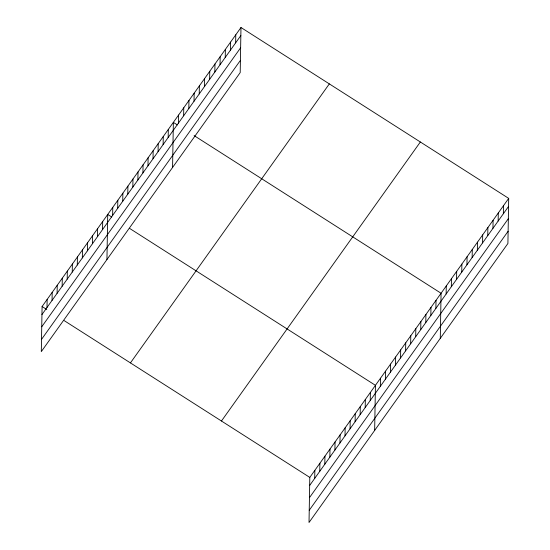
<?xml version="1.0" encoding="UTF-8"?>
<svg xmlns="http://www.w3.org/2000/svg" width="550" height="550" viewBox="0 0 550 550"><rect width="100%" height="100%" fill="white"/><g stroke="black" fill="none" stroke-linecap="round" stroke-linejoin="round"><path stroke-width="0.82" d="M240.982 27.5L42.089 306.522L41.305 351.615L240.199 72.593L240.982 27.5L508.695 198.385L507.911 243.478L309.018 522.5L309.801 477.407L508.695 198.385M46.998 307.491L47.142 299.434M52.051 300.41L52.188 292.353M57.097 293.322L57.234 285.271M62.143 286.241L62.287 278.19M67.196 279.159L67.334 271.109M72.242 272.078L72.38 264.021M77.289 264.997L77.433 256.939M82.342 257.909L82.479 249.858M87.388 250.827L87.532 242.777M92.441 243.746L92.579 235.689M97.488 236.665L97.625 228.607M102.534 229.577L102.678 221.526M106.941 259.538L107.724 214.445L111.739 217.009M112.633 215.414L112.771 207.364M117.679 208.333L117.824 200.276M122.733 201.252L122.87 193.194M127.779 194.164L127.923 186.113M132.832 187.083L132.969 179.032M137.878 180.001L138.016 171.944M142.924 172.92L143.069 164.863M147.978 165.832L148.115 157.781M153.024 158.751L153.161 150.7M158.07 151.669L158.214 143.612M163.123 144.588L163.261 136.531M168.169 137.5L168.314 129.449M172.569 167.461L173.36 122.368L177.375 124.933M178.42 123.124L178.564 115.067M183.624 115.823L183.762 107.772M188.822 108.529L188.966 100.471M194.026 101.228L194.164 93.177M199.231 93.933L199.368 85.883M204.428 86.639L204.572 78.581M209.633 79.338L209.77 71.287M214.837 72.043L214.974 63.986M220.034 64.742L220.179 56.691M225.239 57.448L225.376 49.39M230.436 50.146L230.581 42.096M235.641 42.852L235.778 34.794M314.71 478.376L314.854 470.326M319.763 471.295L319.901 463.244M324.809 464.214L324.947 456.156M329.856 457.132L330 449.075M334.909 450.044L335.046 441.994M339.955 442.963L340.099 434.913M345.008 435.882L345.146 427.824M350.054 428.801L350.192 420.743M355.101 421.719L355.245 413.662M360.154 414.631L360.291 406.581M365.2 407.55L365.337 399.499M370.246 400.469L370.391 392.411M374.653 430.423L375.437 385.33L129.814 228.539M380.346 386.299L380.49 378.249M385.399 379.218L385.536 371.168M390.445 372.137L390.582 364.079M395.491 365.056L395.636 356.998M400.544 357.967L400.682 349.917M405.591 350.886L405.728 342.836M410.637 343.805L410.781 335.754M415.69 336.724L415.828 328.666M420.736 329.643L420.881 321.585M425.789 322.554L425.927 314.504M430.836 315.473L430.973 307.423M435.882 308.392L436.026 300.334M440.289 338.346L441.072 293.253L194.109 135.609M446.132 294.009L446.277 285.959M451.337 286.715L451.474 278.657M456.541 279.414L456.679 271.363M461.739 272.119L461.883 264.062M466.943 264.818L467.081 256.768M472.141 257.524L472.285 249.473M477.345 250.229L477.482 242.172M482.549 242.928L482.687 234.877M487.747 235.634L487.891 227.576M492.951 228.333L493.089 220.282M498.156 221.038L498.293 212.981M503.353 213.737L503.498 205.686M41.951 314.572L240.845 35.551M41.738 326.796L240.632 47.774M41.518 339.391L240.412 60.369M130.433 362.911L329.326 83.896M221.458 421.011L420.351 141.996M309.664 485.464L508.558 206.442M309.451 497.681L508.344 218.666M309.231 510.276L508.124 231.254M42.089 306.522L46.778 309.512M64.178 320.616L309.801 477.407"/></g></svg>
